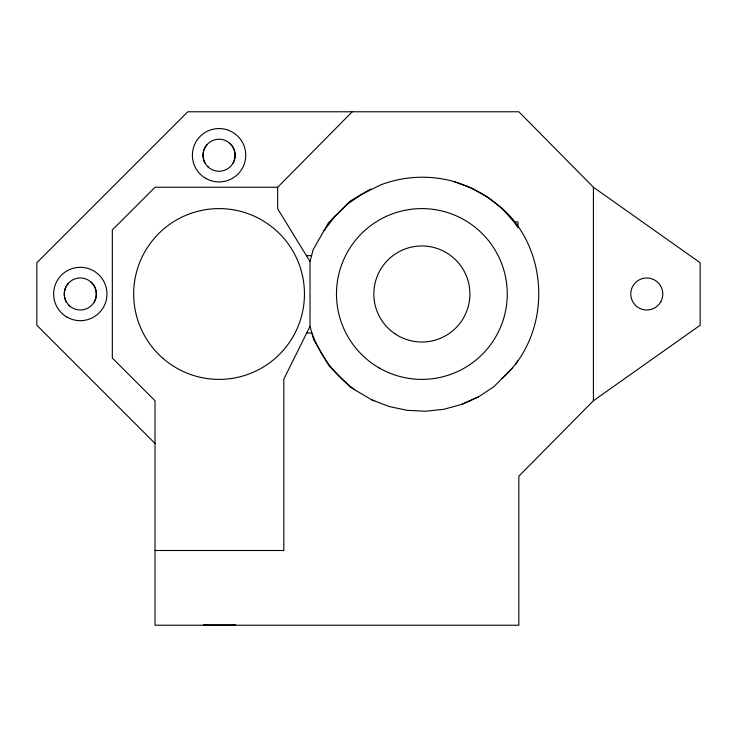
<?xml version="1.0" encoding="UTF-8"?>
<svg xmlns="http://www.w3.org/2000/svg" width="737" height="737" viewBox="0 0 737 737"><rect width="100%" height="100%" fill="white"/><g stroke="black" fill="none" stroke-linecap="round" stroke-linejoin="round"><path stroke-width="1.11" d="M512.215 368.178L493.91 386.704L478.506 396.838L461.694 404.42L443.895 409.265L425.562 411.246L407.137 410.325L389.099 406.511L371.872 399.905L350.959 387.579L329.153 366.04L313.667 339.582L310.028 326.307L310.028 261.571L313.124 249.723L328.287 223.09L335.16 216.088L348.629 203.311L361.803 194.264L380.716 184.876A117.34 117.34 0 0 1 453.725 181.477L471.164 187.824L487.387 196.853L501.98 208.322L513.661 220.962M94.272 302.059C97.892 295.666 96.685 286.886 91.019 282.096M233.03 163.292C236.651 156.907 235.444 148.128 229.778 143.337M310.028 326.307L283.809 379.168L283.809 550.502L155.019 550.502M515.946 364.032L517.936 360.54M323.875 230.828L335.16 216.088M68.403 283.275C63.686 288.231 63.041 296.145 66.339 302.059M207.171 144.516C202.445 149.473 201.8 157.386 205.098 163.292M501.98 378.542C551.221 335.353 550.788 251.52 501.98 208.322M310.028 261.571L277.674 208.82L277.674 187.253L352.231 111.775M332.203 219.119L349.826 201.284L370.84 188.948M155.019 443.425L36.85 325.257L36.85 262.731L187.806 111.775L518.848 111.775L593.414 187.253L700.15 262.731L700.15 325.257L593.414 400.735L518.848 476.203L518.848 625.225L155.019 625.225L155.019 400.735L112.328 358.035L112.328 229.953L155.019 187.253L277.674 187.253M461.694 404.42L478.506 396.838M514.583 221.948L517.936 221.948L517.936 227.678C503.325 204.969 479.29 189.4 453.725 181.477M306.389 255.647L311.576 255.647M306.73 332.949L311.852 332.949C320.134 355.612 335.013 375.713 354.727 389.716M374.028 400.735L371.872 399.905M203.523 624.967L206.609 624.967M232.219 624.967L235.306 624.967L203.559 624.967M207.659 166.636L208.35 167.133A16.011 16.011 0 0 0 234.725 158.566A16.011 16.011 0 0 0 214.117 140.002A16.011 16.011 0 0 0 208.35 167.133M68.9 305.394L69.591 305.892A16.011 16.011 0 0 0 95.967 297.324A16.011 16.011 0 0 0 75.358 278.761A16.011 16.011 0 0 0 69.591 305.892M593.414 187.253L593.414 400.735M660.776 301.774L660.251 302.649A16.011 16.011 0 0 1 636.298 306.095A16.011 16.011 0 0 1 636.298 281.893A16.011 16.011 0 0 1 660.251 285.339L660.776 286.205A16.011 16.011 0 0 1 660.776 301.774M394.894 333.741A48.034 48.034 0 0 0 469.773 297.481A48.034 48.034 0 0 0 400.937 250.764A48.034 48.034 0 0 0 394.894 333.741M379.177 367.947A85.391 85.391 0 0 0 507.259 293.989A85.391 85.391 0 0 0 379.177 220.041A85.391 85.391 0 0 0 379.177 367.947M66.966 317.103A26.689 26.689 0 0 0 106.985 293.989A26.689 26.689 0 0 0 66.966 270.884A26.689 26.689 0 0 0 66.966 317.103M205.724 178.345A26.689 26.689 0 0 0 245.753 155.231A26.689 26.689 0 0 0 205.724 132.126A26.689 26.689 0 0 0 205.724 178.345M163.153 358.532A85.391 85.391 0 0 0 302.916 310.148A85.391 85.391 0 0 0 191.132 213.297A85.391 85.391 0 0 0 163.153 358.532"/></g></svg>
